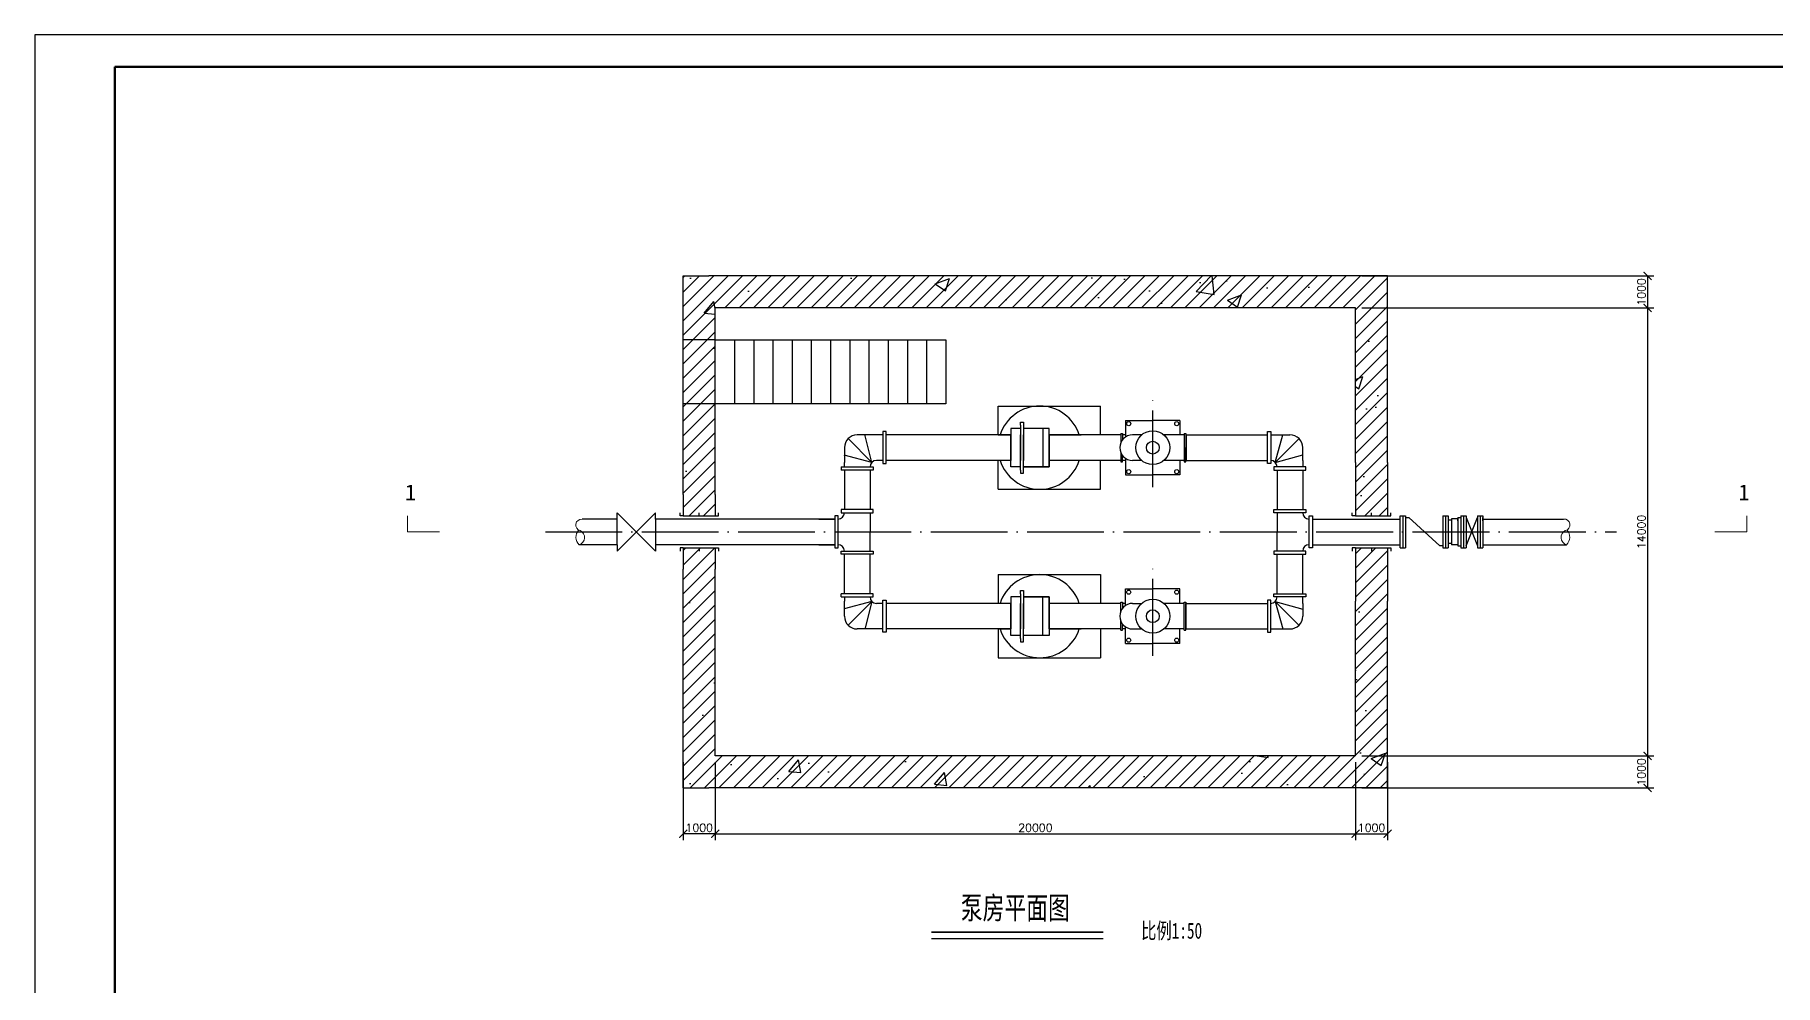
# Model space of a CAD drawing. Header units: millimetres. Extents: x 680 to 3830, y -1705 to 855.
# Drawn here: x 680 to 1224, y 558 to 855 of the extents above; entities that cross this region are included whole.
import ezdxf

# ---------------------------------------------------------------- set-up
doc = ezdxf.new("R2010")
doc.units = ezdxf.units.MM
doc.linetypes.add('ACAD_ISO04W100', pattern=[30, 24, -3, 0, -3])
doc.layers.add('法兰', color=7, linetype='Continuous', lineweight=50)
doc.styles.get("Standard").update_dxf_attribs({"font": 'txt', "bigfont": 'gbcbig.shx'})
doc.dimstyles.new('副本 ISO-25', dxfattribs={"dimtxt": 2.5, "dimasz": 2.5, "dimexe": 2, "dimexo": 2, "dimtad": 1, "dimlfac": 100, "dimtxsty": 'Standard', "dimblk": 'ARCHTICK', "dimcen": 2.5, "dimadec": 0, "dimazin": 0, "dimtfac": 1, "dimtmove": 0, "dimatfit": 3, "dimfxl": 1, "dimarcsym": 0})

# ---------------------------------------------------------------- blocks, each defined once
blk = doc.blocks.new('_ArchTick')
at = {"color": 0, "linetype": 'ByBlock', "const_width": 0.15}
blk.add_lwpolyline([(-0.5, -0.5), (0.5, 0.5)], dxfattribs=at)
blk = doc.blocks.new('*D3')
at = {"color": 0, "lineweight": -2, "transparency": 16777216}
for p, q in [((892.48, 627.74), (892.48, 603.41)), ((1092.48, 627.74), (1092.48, 603.41)), ((892.48, 605.41), (1092.48, 605.41))]:
    blk.add_line(p, q, dxfattribs=at)
at = {"layer": 'Defpoints', "color": 0, "transparency": 16777216}
for p in [(892.48, 629.74), (1092.48, 629.74), (1092.48, 605.41)]:
    blk.add_point(p, dxfattribs=at)
at = {"color": 0, "lineweight": -2, "transparency": 16777216, "xscale": 2.5, "yscale": 2.5, "zscale": 2.5, "rotation": 180}
blk.add_blockref('_ArchTick', (892.48, 605.41), dxfattribs=at)
at = {"color": 0, "lineweight": -2, "transparency": 16777216, "xscale": 2.5, "yscale": 2.5, "zscale": 2.5}
blk.add_blockref('_ArchTick', (1092.48, 605.41), dxfattribs=at)
at = {"color": 0, "transparency": 16777216, "insert": (992.48, 607.29), "char_height": 2.5, "attachment_point": 5}
blk.add_mtext('20000', dxfattribs=at)
blk = doc.blocks.new('*D4')
at = {"color": 0, "lineweight": -2, "transparency": 16777216}
for p, q in [((1092.48, 627.74), (1092.48, 603.41)), ((1102.48, 627.74), (1102.48, 603.41)), ((1092.48, 605.41), (1102.48, 605.41))]:
    blk.add_line(p, q, dxfattribs=at)
at = {"layer": 'Defpoints', "color": 0, "transparency": 16777216}
for p in [(1092.48, 629.74), (1102.48, 629.74), (1102.48, 605.41)]:
    blk.add_point(p, dxfattribs=at)
at = {"color": 0, "lineweight": -2, "transparency": 16777216, "xscale": 2.5, "yscale": 2.5, "zscale": 2.5, "rotation": 180}
blk.add_blockref('_ArchTick', (1092.48, 605.41), dxfattribs=at)
at = {"color": 0, "lineweight": -2, "transparency": 16777216, "xscale": 2.5, "yscale": 2.5, "zscale": 2.5}
blk.add_blockref('_ArchTick', (1102.48, 605.41), dxfattribs=at)
at = {"color": 0, "transparency": 16777216, "insert": (1097.48, 607.29), "char_height": 2.5, "attachment_point": 5}
blk.add_mtext('1000', dxfattribs=at)
blk = doc.blocks.new('*D5')
at = {"color": 0, "lineweight": -2, "transparency": 16777216}
for p, q in [((882.48, 627.74), (882.48, 603.41)), ((892.48, 627.74), (892.48, 603.41)), ((892.48, 605.41), (882.48, 605.41))]:
    blk.add_line(p, q, dxfattribs=at)
at = {"layer": 'Defpoints', "color": 0, "transparency": 16777216}
for p in [(882.48, 629.74), (892.48, 629.74), (882.48, 605.41)]:
    blk.add_point(p, dxfattribs=at)
at = {"color": 0, "lineweight": -2, "transparency": 16777216, "xscale": 2.5, "yscale": 2.5, "zscale": 2.5, "rotation": 180}
blk.add_blockref('_ArchTick', (882.48, 605.41), dxfattribs=at)
at = {"color": 0, "lineweight": -2, "transparency": 16777216, "xscale": 2.5, "yscale": 2.5, "zscale": 2.5}
blk.add_blockref('_ArchTick', (892.48, 605.41), dxfattribs=at)
at = {"color": 0, "transparency": 16777216, "insert": (887.48, 607.29), "char_height": 2.5, "attachment_point": 5}
blk.add_mtext('1000', dxfattribs=at)
blk = doc.blocks.new('*D6')
at = {"color": 0, "lineweight": -2, "transparency": 16777216}
for p, q in [((1094.48, 779.74), (1185.68, 779.74)), ((1183.68, 779.74), (1183.68, 769.74)), ((1094.48, 769.74), (1185.68, 769.74))]:
    blk.add_line(p, q, dxfattribs=at)
at = {"layer": 'Defpoints', "color": 0, "transparency": 16777216}
for p in [(1092.48, 779.74), (1092.48, 769.74), (1183.68, 769.74)]:
    blk.add_point(p, dxfattribs=at)
at = {"color": 0, "lineweight": -2, "transparency": 16777216, "xscale": 2.5, "yscale": 2.5, "zscale": 2.5}
for p, rotation in [((1183.68, 779.74), 90), ((1183.68, 769.74), 270)]:
    blk.add_blockref('_ArchTick', p, dxfattribs=dict(at, rotation=rotation))
at = {"color": 0, "transparency": 16777216, "insert": (1181.81, 774.74), "char_height": 2.5, "attachment_point": 5, "rotation": 90}
blk.add_mtext('1000', dxfattribs=at)
blk = doc.blocks.new('*D7')
at = {"color": 0, "lineweight": -2, "transparency": 16777216}
for p, q in [((1094.48, 769.74), (1185.68, 769.74)), ((1183.68, 769.74), (1183.68, 629.74)), ((1094.48, 629.74), (1185.68, 629.74))]:
    blk.add_line(p, q, dxfattribs=at)
at = {"layer": 'Defpoints', "color": 0, "transparency": 16777216}
for p in [(1092.48, 769.74), (1092.48, 629.74), (1183.68, 629.74)]:
    blk.add_point(p, dxfattribs=at)
at = {"color": 0, "lineweight": -2, "transparency": 16777216, "xscale": 2.5, "yscale": 2.5, "zscale": 2.5}
for p, rotation in [((1183.68, 769.74), 90), ((1183.68, 629.74), 270)]:
    blk.add_blockref('_ArchTick', p, dxfattribs=dict(at, rotation=rotation))
at = {"color": 0, "transparency": 16777216, "insert": (1181.81, 699.74), "char_height": 2.5, "attachment_point": 5, "rotation": 90}
blk.add_mtext('14000', dxfattribs=at)
blk = doc.blocks.new('*D8')
at = {"color": 0, "lineweight": -2, "transparency": 16777216}
for p, q in [((1094.48, 629.74), (1185.68, 629.74)), ((1183.68, 629.74), (1183.68, 619.74)), ((1094.48, 619.74), (1185.68, 619.74))]:
    blk.add_line(p, q, dxfattribs=at)
at = {"layer": 'Defpoints', "color": 0, "transparency": 16777216}
for p in [(1092.48, 629.74), (1092.48, 619.74), (1183.68, 619.74)]:
    blk.add_point(p, dxfattribs=at)
at = {"color": 0, "lineweight": -2, "transparency": 16777216, "xscale": 2.5, "yscale": 2.5, "zscale": 2.5}
for p, rotation in [((1183.68, 629.74), 90), ((1183.68, 619.74), 270)]:
    blk.add_blockref('_ArchTick', p, dxfattribs=dict(at, rotation=rotation))
at = {"color": 0, "transparency": 16777216, "insert": (1181.81, 624.74), "char_height": 2.5, "attachment_point": 5, "rotation": 90}
blk.add_mtext('1000', dxfattribs=at)

msp = doc.modelspace()

# ---------------------------------------------------------------- hatches: boundary and pattern name
h = msp.add_hatch()
h.set_pattern_fill('ANSI31', color=256, style=0)
h.paths.add_polyline_path([(892.47682, 739.73711), (882.47682, 739.73711), (882.47682, 711.40378), (882.47682, 704.73711), (892.47682, 704.73711), (892.47682, 711.40378)])
h.paths.add_polyline_path([(892.47682, 688.07044), (892.47682, 694.73711), (882.47682, 694.73711), (882.47682, 688.07044), (882.47682, 619.73711), (890.47682, 619.73711), (1102.47682, 619.73711), (1102.47682, 678.07044), (1102.47682, 694.73711), (1092.47682, 694.73711), (1092.47682, 678.07044), (1092.47682, 629.73711), (892.47682, 629.73711)])
h.paths.add_polyline_path([(892.47682, 759.73711), (882.47682, 759.73711), (882.47682, 751.73711), (882.47682, 739.73711), (892.47682, 739.73711)], flags=17)
h.paths.add_polyline_path([(892.47682, 769.73711), (1092.47682, 769.73711), (1092.47682, 721.40378), (1092.47682, 704.73711), (1102.47682, 704.73711), (1102.47682, 721.40378), (1102.47682, 779.73711), (890.47682, 779.73711), (882.47682, 779.73711), (882.47682, 759.73711), (892.47682, 759.73711)])
h.paths.add_polyline_path([(892.47682, 510.20485), (1036.08633, 510.20485), (1041.62902, 520.20485), (882.47682, 520.20485), (882.47682, 487.70107), (892.47682, 487.70107)])
h.paths.add_polyline_path([(1102.47682, 520.20485), (1041.62902, 520.20485), (1036.08633, 510.20485), (1092.47682, 510.20485), (1102.47682, 510.20485), (1102.47682, 512.00271)])
h.paths.add_polyline_path([(1102.47682, 510.20485), (1092.47682, 510.20485), (1092.47682, 497.3077), (1102.47682, 497.3077)])
h.paths.add_polyline_path([(1102.47682, 487.3077), (1092.47682, 487.3077), (1092.47682, 467.70107), (1102.47682, 467.70107)])
h.paths.add_polyline_path([(1102.47682, 467.70107), (1092.47682, 467.70107), (1092.47682, 413.06485), (1102.47682, 413.06485)])
h.paths.add_polyline_path([(978.82155, 400.20485), (976.82155, 400.20485), (892.47682, 400.20485), (892.47682, 408.06485), (882.47682, 408.06485), (882.47682, 400.20485), (882.47682, 390.20485), (1092.47682, 390.20485), (1102.47682, 390.20485), (1102.47682, 400.20485), (1092.47682, 400.20485)])
h.paths.add_polyline_path([(892.47682, 467.70107), (882.47682, 467.70107), (882.47682, 428.04271), (882.47682, 418.06485), (892.47682, 418.06485), (892.47682, 428.04271)])
h = msp.add_hatch()
h.set_pattern_fill('AR-CONC', color=256, scale=0.25, style=0)
h.paths.add_polyline_path([(892.47682, 510.20485), (1036.08633, 510.20485), (1041.62902, 520.20485), (882.47682, 520.20485), (882.47682, 487.70107), (892.47682, 487.70107)])
h.paths.add_polyline_path([(1102.47682, 520.20485), (1041.62902, 520.20485), (1036.08633, 510.20485), (1092.47682, 510.20485), (1102.47682, 510.20485), (1102.47682, 512.00271)])
h.paths.add_polyline_path([(1102.47682, 510.20485), (1092.47682, 510.20485), (1092.47682, 497.3077), (1102.47682, 497.3077)])
h.paths.add_polyline_path([(1102.47682, 487.3077), (1092.47682, 487.3077), (1092.47682, 467.70107), (1102.47682, 467.70107)])
h.paths.add_polyline_path([(1102.47682, 467.70107), (1092.47682, 467.70107), (1092.47682, 413.06485), (1102.47682, 413.06485)])
h.paths.add_polyline_path([(1102.47682, 413.06485), (1092.47682, 413.06485), (1092.47682, 400.20485), (1102.47682, 400.20485)])
h.paths.add_polyline_path([(1102.47682, 400.20485), (1092.47682, 400.20485), (978.82155, 400.20485), (976.82155, 400.20485), (892.47682, 400.20485), (892.47682, 408.06485), (882.47682, 408.06485), (882.47682, 400.20485), (882.47682, 390.20485), (1092.47682, 390.20485), (1102.47682, 390.20485)])
h.paths.add_polyline_path([(892.47682, 467.70107), (882.47682, 467.70107), (882.47682, 428.04271), (882.47682, 418.06485), (892.47682, 418.06485), (892.47682, 428.04271)])
h.paths.add_polyline_path([(892.47682, 739.73711), (882.47682, 739.73711), (882.47682, 711.40378), (882.47682, 704.73711), (892.47682, 704.73711), (892.47682, 711.40378)])
h.paths.add_polyline_path([(892.47682, 759.73711), (882.47682, 759.73711), (882.47682, 751.73711), (882.47682, 739.73711), (892.47682, 739.73711)], flags=17)
h.paths.add_polyline_path([(892.47682, 769.73711), (1092.47682, 769.73711), (1092.47682, 721.40378), (1092.47682, 704.73711), (1102.47682, 704.73711), (1102.47682, 721.40378), (1102.47682, 779.73711), (890.47682, 779.73711), (882.47682, 779.73711), (882.47682, 759.73711), (892.47682, 759.73711)])
h.paths.add_polyline_path([(1102.47682, 678.07044), (1102.47682, 694.73711), (1092.47682, 694.73711), (1092.47682, 678.07044), (1092.47682, 629.73711), (892.47682, 629.73711), (892.47682, 688.07044), (892.47682, 694.73711), (882.47682, 694.73711), (882.47682, 688.07044), (882.47682, 619.73711), (890.47682, 619.73711), (1102.47682, 619.73711)])

# ---------------------------------------------------------------- linework, layer by layer
at = {"lineweight": 25}
for p, q in [((679.90847, 855.08953), (679.90847, 261.08953)), ((1520.90847, 855.08953), (679.90847, 855.08953))]:
    msp.add_line(p, q, dxfattribs=at)
at = {"lineweight": 100}
for q in [(704.90847, 271.08953), (1510.90847, 845.08953)]:
    msp.add_line((704.90847, 845.08953), q, dxfattribs=at)
for p, q in [((882.47682, 759.73711), (882.47682, 779.73711)), ((882.47682, 779.73711), (890.47682, 779.73711)), ((1102.47682, 779.73711), (890.47682, 779.73711)), ((1102.47682, 721.40378), (1102.47682, 779.73711)), ((1092.47682, 769.73711), (892.47682, 769.73711)), ((892.47682, 711.40378), (892.47682, 769.73711)), ((1092.47682, 721.40378), (1092.47682, 769.73711)), ((882.47682, 751.73711), (882.47682, 759.73711)), ((892.47682, 759.73711), (882.47682, 759.73711)), ((892.47682, 759.73711), (964.47682, 759.73711)), ((898.47682, 759.73711), (898.47682, 739.73711)), ((904.47682, 759.73711), (904.47682, 739.73711)), ((910.47682, 759.73711), (910.47682, 739.73711)), ((916.47682, 759.73711), (916.47682, 739.73711)), ((922.47682, 759.73711), (922.47682, 739.73711)), ((928.47682, 759.73711), (928.47682, 739.73711)), ((934.47682, 759.73711), (934.47682, 739.73711)), ((940.47682, 759.73711), (940.47682, 739.73711)), ((946.47682, 759.73711), (946.47682, 739.73711)), ((952.47682, 759.73711), (952.47682, 739.73711)), ((958.47682, 759.73711), (958.47682, 739.73711)), ((964.47682, 759.73711), (964.47682, 739.73711)), ((1102.47682, 749.73711), (1102.47682, 759.73711)), ((882.47682, 711.40378), (882.47682, 751.73711)), ((892.47682, 739.73711), (882.47682, 739.73711)), ((964.47682, 739.73711), (892.47682, 739.73711)), ((980.82155, 739.07044), (1012.82155, 739.07044)), ((980.82155, 730.07044), (980.82155, 739.07044)), ((987.79155, 733.07044), (987.79155, 734.07044)), ((987.79155, 734.07044), (988.79155, 734.07044)), ((988.79155, 734.07044), (988.79155, 722.07044)), ((1012.82155, 730.07044), (1012.82155, 739.07044)), ((1020.64515, 734.57044), (1020.64515, 729.4111)), ((1020.64515, 734.57044), (1029.14515, 734.57044)), ((1037.64515, 734.57044), (1029.14515, 734.57044)), ((1037.64515, 734.57044), (1037.64515, 730.07044)), ((941.40734, 721.48466), (933.99312, 728.89887)), ((944.82155, 730.07044), (936.82155, 730.07044)), ((941.40734, 721.48466), (939.14775, 730.15321)), ((944.82155, 730.07044), (940.82155, 730.07044)), ((944.82155, 730.07044), (940.82155, 730.07044)), ((945.82155, 731.07044), (944.82155, 731.07044)), ((944.82155, 731.07044), (944.82155, 722.07044)), ((945.82155, 730.07044), (945.82155, 731.07044)), ((984.82155, 730.07044), (945.82155, 730.07044)), ((984.82155, 730.07044), (945.82155, 730.07044)), ((960.82155, 730.07044), (945.82155, 730.07044)), ((945.82155, 721.07044), (945.82155, 730.07044)), ((980.82155, 730.07044), (984.82155, 730.07044)), ((986.82155, 732.07044), (984.82155, 732.07044)), ((984.82155, 732.07044), (984.82155, 722.07044)), ((984.82155, 720.07044), (984.82155, 730.07044)), ((987.79155, 732.07044), (986.82155, 732.07044)), ((987.79155, 733.07044), (987.79155, 722.07044)), ((987.79155, 719.07044), (987.79155, 730.07044)), ((996.82155, 732.07044), (988.79155, 732.07044)), ((988.79155, 718.07044), (988.79155, 730.07044)), ((994.82155, 732.07044), (994.82155, 720.07044)), ((996.82155, 730.07044), (996.82155, 732.07044)), ((1019.14515, 730.07044), (996.82155, 730.07044)), ((996.82155, 730.07044), (1006.82155, 730.07044)), ((996.82155, 720.07044), (996.82155, 730.07044)), ((996.82155, 730.07044), (996.82155, 722.07044)), ((1019.14515, 730.07044), (1019.20515, 730.07044)), ((1019.14515, 730.07044), (1019.14515, 727.59031)), ((1019.20515, 730.47044), (1019.70515, 730.47044)), ((1019.20515, 730.47044), (1019.20515, 730.07044)), ((1019.20515, 730.07044), (1019.20515, 727.72888)), ((1019.70515, 730.47044), (1019.70515, 728.54843)), ((1020.64515, 730.07044), (1019.70515, 730.07044)), ((1025.66809, 730.07044), (1022.84515, 730.07044)), ((1032.92007, 730.07044), (1032.62222, 730.07044)), ((1037.64515, 730.07044), (1032.92007, 730.07044)), ((1038.98515, 730.07044), (1037.64515, 730.07044)), ((1038.98515, 730.47044), (1039.48515, 730.47044)), ((1038.98515, 730.47044), (1038.98515, 730.07044)), ((1038.98515, 730.07044), (1038.98515, 726.07044)), ((1039.48515, 730.47044), (1039.48515, 726.07044)), ((1039.48515, 730.07044), (1039.54515, 730.07044)), ((1039.48515, 730.07044), (1039.48515, 722.07044)), ((1039.54515, 730.07044), (1039.54515, 722.07044)), ((1039.54515, 730.07044), (1064.99713, 730.07044)), ((1064.99713, 730.07044), (1064.99713, 731.07044)), ((1064.99713, 731.07044), (1065.99713, 731.07044)), ((1064.99713, 721.07044), (1064.99713, 730.07044)), ((1065.99713, 731.07044), (1065.99713, 722.07044)), ((1065.99713, 730.07044), (1071.99713, 730.07044)), ((1065.99713, 730.07044), (1067.38267, 730.07044)), ((1067.41135, 721.48466), (1069.77193, 730.07044)), ((1067.41135, 721.48466), (1074.82556, 728.89887)), ((941.40734, 721.48466), (932.73879, 723.74425)), ((932.82155, 726.07044), (932.82155, 721.40378)), ((1019.14515, 724.55058), (1019.14515, 722.07044)), ((1019.20515, 724.41201), (1019.20515, 722.07044)), ((1019.70515, 721.67044), (1019.70515, 723.59246)), ((1038.98515, 726.07044), (1038.98515, 722.07044)), ((1039.48515, 721.67044), (1039.48515, 726.07044)), ((1067.41135, 721.48466), (1075.99713, 723.84525)), ((1075.99713, 722.07044), (1075.99713, 726.07044)), ((931.82155, 720.07044), (940.82155, 720.07044)), ((931.82155, 720.07044), (931.82155, 719.07044)), ((932.82155, 719.07044), (931.82155, 719.07044)), ((932.82155, 720.07044), (932.82155, 721.40378)), ((941.82155, 719.07044), (932.82155, 719.07044)), ((932.82155, 719.07044), (932.82155, 706.73711)), ((940.82155, 720.07044), (941.82155, 720.07044)), ((940.82155, 719.07044), (940.82155, 706.73711)), ((941.82155, 720.07044), (941.82155, 719.07044)), ((944.82155, 722.07044), (942.82155, 722.07044)), ((944.82155, 722.07044), (944.82155, 721.07044)), ((944.82155, 721.07044), (945.82155, 721.07044)), ((984.82155, 722.07044), (945.82155, 722.07044)), ((984.82155, 722.07044), (945.82155, 722.07044)), ((980.82155, 713.07044), (980.82155, 722.07044)), ((986.82155, 720.07044), (984.82155, 720.07044)), ((987.79155, 720.07044), (986.82155, 720.07044)), ((987.79155, 719.07044), (987.79155, 718.07044)), ((987.79155, 718.07044), (988.79155, 718.07044)), ((988.79155, 720.07044), (996.82155, 720.07044)), ((996.82155, 720.07044), (988.79155, 720.07044)), ((1019.14515, 722.07044), (996.82155, 722.07044)), ((996.82155, 722.07044), (996.82155, 720.07044)), ((1012.82155, 713.07044), (1012.82155, 722.07044)), ((1019.20515, 722.07044), (1019.14515, 722.07044)), ((1019.20515, 722.07044), (1019.20515, 721.67044)), ((1019.20515, 721.67044), (1019.70515, 721.67044)), ((1020.64515, 722.07044), (1019.70515, 722.07044)), ((1020.64515, 722.72979), (1020.64515, 717.57044)), ((1025.66809, 722.07044), (1022.84515, 722.07044)), ((1032.92007, 722.07044), (1032.62222, 722.07044)), ((1037.64515, 722.07044), (1032.92007, 722.07044)), ((1038.98515, 722.07044), (1037.64515, 722.07044)), ((1037.64515, 722.07044), (1037.64515, 717.57044)), ((1038.98515, 722.07044), (1038.98515, 721.67044)), ((1038.98515, 721.67044), (1039.48515, 721.67044)), ((1039.54515, 722.07044), (1039.48515, 722.07044)), ((1039.54515, 722.07044), (1064.99713, 722.07044)), ((1065.99713, 721.07044), (1064.99713, 721.07044)), ((1065.99713, 722.07044), (1065.99713, 721.07044)), ((1067.99713, 720.07044), (1066.99713, 720.07044)), ((1066.99713, 720.07044), (1066.99713, 719.07044)), ((1066.99713, 719.07044), (1075.99713, 719.07044)), ((1076.99713, 720.07044), (1067.99713, 720.07044)), ((1067.99713, 719.07044), (1067.99713, 706.73711)), ((1075.99713, 722.07044), (1075.99713, 720.07044)), ((1075.99713, 719.07044), (1076.99713, 719.07044)), ((1075.99713, 719.07044), (1075.99713, 706.73711)), ((1076.99713, 719.07044), (1076.99713, 720.07044)), ((1092.47682, 721.40378), (1092.47682, 704.73711)), ((1102.47682, 721.40378), (1102.47682, 704.73711)), ((980.82155, 713.07044), (1012.82155, 713.07044)), ((1020.64515, 717.57044), (1029.14515, 717.57044)), ((1037.64515, 717.57044), (1029.14515, 717.57044)), ((882.47682, 711.40378), (882.47682, 706.38649)), ((882.47682, 711.40378), (882.47682, 706.38649)), ((882.47682, 711.40378), (882.47682, 704.73711)), ((892.47682, 711.40378), (892.47682, 704.73711)), ((861.83123, 703.73711), (850.87848, 703.73711)), ((924.82155, 703.73711), (873.83123, 703.73711)), ((881.47682, 704.73711), (881.47682, 705.73711)), ((882.47682, 704.73711), (881.47682, 704.73711)), ((882.47682, 704.73711), (892.47682, 704.73711)), ((887.47682, 704.73711), (887.47682, 705.73711)), ((892.47682, 704.73711), (893.47682, 704.73711)), ((893.47682, 704.73711), (893.47682, 705.73711)), ((929.82155, 703.73711), (902.34187, 703.73711)), ((924.82155, 703.73711), (929.82155, 703.73711)), ((930.82155, 704.73711), (929.82155, 704.73711)), ((929.82155, 704.73711), (929.82155, 695.73711)), ((930.82155, 703.73711), (930.82155, 704.73711)), ((930.82155, 694.73711), (930.82155, 703.73711)), ((932.82155, 706.73711), (931.82155, 706.73711)), ((931.82155, 706.73711), (931.82155, 705.73711)), ((931.82155, 705.73711), (932.82155, 705.73711)), ((941.82155, 706.73711), (932.82155, 706.73711)), ((932.82155, 705.73711), (940.82155, 705.73711)), ((940.82155, 705.73711), (940.82155, 699.73711)), ((940.82155, 705.73711), (941.82155, 705.73711)), ((941.82155, 705.73711), (941.82155, 706.73711)), ((1066.99713, 705.73711), (1066.99713, 706.73711)), ((1066.99713, 706.73711), (1075.99713, 706.73711)), ((1067.99713, 705.73711), (1066.99713, 705.73711)), ((1075.99713, 705.73711), (1067.99713, 705.73711)), ((1067.99713, 705.73711), (1067.99713, 699.73711)), ((1075.99713, 706.73711), (1076.99713, 706.73711)), ((1076.99713, 705.73711), (1075.99713, 705.73711)), ((1076.99713, 706.73711), (1076.99713, 705.73711)), ((1077.99713, 703.73711), (1077.99713, 704.73711)), ((1077.99713, 704.73711), (1078.99713, 704.73711)), ((1077.99713, 694.73711), (1077.99713, 703.73711)), ((1078.99713, 704.73711), (1078.99713, 695.73711)), ((1078.99713, 703.73711), (1106.47682, 703.73711)), ((1091.47682, 704.73711), (1091.47682, 705.73711)), ((1092.47682, 704.73711), (1091.47682, 704.73711)), ((1092.47682, 704.73711), (1102.47682, 704.73711)), ((1097.47682, 704.73711), (1097.47682, 705.73711)), ((1102.47682, 704.73711), (1103.47682, 704.73711)), ((1103.47682, 704.73711), (1103.47682, 705.73711)), ((1106.47682, 704.72538), (1108.09408, 704.72538)), ((1106.47682, 694.74884), (1106.47682, 704.72538)), ((1108.09408, 704.2181), (1109.09408, 704.2181)), ((1109.09408, 704.2181), (1118.80782, 695.35427)), ((1119.80782, 704.72538), (1121.42509, 704.72538)), ((1121.42509, 704.2181), (1121.42509, 695.3497)), ((1122.42509, 703.4181), (1121.42509, 703.4181)), ((1121.42509, 702.8181), (1121.42509, 696.7497)), ((1124.42509, 703.8181), (1122.42509, 703.8181)), ((1122.42509, 703.8181), (1122.42509, 695.7497)), ((1124.42509, 704.2181), (1124.42509, 695.3497)), ((1124.42509, 704.2181), (1125.42509, 704.2181)), ((1124.42509, 703.2181), (1124.42509, 703.8181)), ((1125.42509, 704.72538), (1127.04236, 704.72538)), ((1130.61048, 704.72538), (1132.22775, 704.72538)), ((1132.22775, 703.74884), (1157.44862, 703.74884)), ((940.82155, 693.73711), (940.82155, 699.73711)), ((1067.99713, 693.73711), (1067.99713, 699.73711)), ((1122.42509, 696.1497), (1121.42509, 696.1497)), ((861.83123, 695.73711), (849.95613, 695.73711)), ((924.82155, 695.73711), (873.83123, 695.73711)), ((882.47682, 694.73711), (881.47682, 694.73711)), ((881.47682, 694.73711), (881.47682, 693.73711)), ((882.47682, 694.73711), (892.47682, 694.73711)), ((882.47682, 694.73711), (882.47682, 688.07044)), ((887.47682, 694.73711), (887.47682, 693.73711)), ((892.47682, 694.73711), (893.47682, 694.73711)), ((892.47682, 694.73711), (892.47682, 688.07044)), ((893.47682, 694.73711), (893.47682, 693.73711)), ((929.82155, 695.73711), (902.34187, 695.73711)), ((924.82155, 695.73711), (929.82155, 695.73711)), ((929.82155, 695.73711), (929.82155, 694.73711)), ((929.82155, 694.73711), (930.82155, 694.73711)), ((931.82155, 692.73711), (931.82155, 693.73711)), ((931.82155, 693.73711), (932.82155, 693.73711)), ((932.82155, 692.73711), (931.82155, 692.73711)), ((932.82155, 693.73711), (940.82155, 693.73711)), ((932.82155, 680.40378), (932.82155, 692.73711)), ((941.82155, 692.73711), (932.82155, 692.73711)), ((940.82155, 693.73711), (941.82155, 693.73711)), ((940.82155, 680.40378), (940.82155, 692.73711)), ((941.82155, 693.73711), (941.82155, 692.73711)), ((1067.99713, 693.73711), (1066.99713, 693.73711)), ((1066.99713, 693.73711), (1066.99713, 692.73711)), ((1066.99713, 692.73711), (1075.99713, 692.73711)), ((1075.99713, 693.73711), (1067.99713, 693.73711)), ((1067.99713, 680.40378), (1067.99713, 692.73711)), ((1076.99713, 693.73711), (1075.99713, 693.73711)), ((1075.99713, 680.40378), (1075.99713, 692.73711)), ((1075.99713, 692.73711), (1076.99713, 692.73711)), ((1076.99713, 692.73711), (1076.99713, 693.73711)), ((1078.99713, 694.73711), (1077.99713, 694.73711)), ((1078.99713, 695.73711), (1106.47682, 695.73711)), ((1078.99713, 695.73711), (1078.99713, 694.73711)), ((1092.47682, 694.73711), (1091.47682, 694.73711)), ((1091.47682, 694.73711), (1091.47682, 693.73711)), ((1092.47682, 694.73711), (1102.47682, 694.73711)), ((1092.47682, 694.73711), (1092.47682, 678.07044)), ((1097.47682, 694.73711), (1097.47682, 693.73711)), ((1102.47682, 694.73711), (1103.47682, 694.73711)), ((1102.47682, 694.73711), (1102.47682, 678.07044)), ((1103.47682, 694.73711), (1103.47682, 693.73711)), ((1106.47682, 694.74884), (1108.09408, 694.74884)), ((1119.80782, 695.35427), (1118.80782, 695.35427)), ((1119.80782, 694.74678), (1121.42509, 694.74658)), ((1124.42509, 695.7497), (1122.42509, 695.7497)), ((1124.42509, 695.3497), (1125.42509, 695.3497)), ((1125.42509, 694.74597), (1127.04236, 694.74597)), ((1130.61048, 694.74534), (1132.22775, 694.74514)), ((1132.22775, 695.74884), (1158.37096, 695.74884)), ((882.47682, 619.73711), (882.47682, 688.07044)), ((892.47682, 629.73711), (892.47682, 688.07044)), ((980.82155, 686.40378), (980.82155, 677.40378)), ((980.82155, 686.40378), (1012.82155, 686.40378)), ((1012.82155, 686.40378), (1012.82155, 677.40378)), ((932.82155, 680.40378), (931.82155, 680.40378)), ((931.82155, 679.40378), (931.82155, 680.40378)), ((941.82155, 680.40378), (932.82155, 680.40378)), ((941.82155, 679.40378), (941.82155, 680.40378)), ((987.79155, 680.40378), (987.79155, 681.40378)), ((987.79155, 681.40378), (988.79155, 681.40378)), ((987.79155, 680.40378), (987.79155, 669.40378)), ((988.79155, 681.40378), (988.79155, 669.40378)), ((1020.64515, 681.90378), (1029.14515, 681.90378)), ((1020.64515, 676.74444), (1020.64515, 681.90378)), ((1037.64515, 681.90378), (1029.14515, 681.90378)), ((1037.64515, 677.40378), (1037.64515, 681.90378)), ((1066.99713, 679.40378), (1066.99713, 680.40378)), ((1066.99713, 680.40378), (1075.99713, 680.40378)), ((1075.99713, 680.40378), (1076.99713, 680.40378)), ((1076.99713, 680.40378), (1076.99713, 679.40378)), ((931.82155, 679.40378), (940.82155, 679.40378)), ((941.40734, 677.98956), (932.73879, 675.72997)), ((932.82155, 679.40378), (932.82155, 678.07044)), ((932.82155, 673.40378), (932.82155, 678.07044)), ((941.40734, 677.98956), (933.99312, 670.57535)), ((941.40734, 677.98956), (939.14775, 669.32101)), ((940.82155, 679.40378), (941.82155, 679.40378)), ((944.82155, 677.40378), (942.82155, 677.40378)), ((944.82155, 677.40378), (944.82155, 678.40378)), ((944.82155, 678.40378), (945.82155, 678.40378)), ((944.82155, 668.40378), (944.82155, 677.40378)), ((945.82155, 678.40378), (945.82155, 669.40378)), ((984.82155, 677.40378), (945.82155, 677.40378)), ((984.82155, 677.40378), (945.82155, 677.40378)), ((986.82155, 679.40378), (984.82155, 679.40378)), ((984.82155, 679.40378), (984.82155, 669.40378)), ((984.82155, 667.40378), (984.82155, 677.40378)), ((987.79155, 679.40378), (986.82155, 679.40378)), ((987.79155, 666.40378), (987.79155, 677.40378)), ((988.79155, 679.40378), (996.82155, 679.40378)), ((996.82155, 679.40378), (988.79155, 679.40378)), ((988.79155, 665.40378), (988.79155, 677.40378)), ((994.82155, 667.40378), (994.82155, 679.40378)), ((996.82155, 679.40378), (996.82155, 669.40378)), ((996.82155, 677.40378), (996.82155, 679.40378)), ((1019.14515, 677.40378), (996.82155, 677.40378)), ((996.82155, 669.40378), (996.82155, 677.40378)), ((1019.20515, 677.40378), (1018.84515, 677.40378)), ((1019.20515, 677.40378), (1019.14515, 677.40378)), ((1019.14515, 674.92365), (1019.14515, 677.40378)), ((1019.20515, 677.40378), (1019.20515, 677.80378)), ((1019.20515, 677.80378), (1019.70515, 677.80378)), ((1019.20515, 675.06221), (1019.20515, 677.40378)), ((1019.70515, 677.80378), (1019.70515, 675.88176)), ((1020.64515, 677.40378), (1019.70515, 677.40378)), ((1022.84515, 677.40378), (1025.66809, 677.40378)), ((1032.92007, 677.40378), (1032.62222, 677.40378)), ((1037.64515, 677.40378), (1032.92007, 677.40378)), ((1038.98515, 677.40378), (1037.64515, 677.40378)), ((1038.98515, 677.40378), (1038.98515, 677.80378)), ((1038.98515, 677.80378), (1039.48515, 677.80378)), ((1038.98515, 673.40378), (1038.98515, 677.40378)), ((1039.48515, 677.80378), (1039.48515, 673.40378)), ((1039.48515, 669.40378), (1039.48515, 677.40378)), ((1039.54515, 677.40378), (1039.48515, 677.40378)), ((1039.54515, 669.40378), (1039.54515, 677.40378)), ((1039.54515, 677.40378), (1064.99713, 677.40378)), ((1065.99713, 678.40378), (1064.99713, 678.40378)), ((1064.99713, 678.40378), (1064.99713, 669.40378)), ((1065.99713, 677.40378), (1065.99713, 678.40378)), ((1065.99713, 668.40378), (1065.99713, 677.40378)), ((1067.99713, 679.40378), (1066.99713, 679.40378)), ((1067.40752, 677.99671), (1074.82044, 670.5812)), ((1067.40752, 677.99671), (1069.7666, 669.41051)), ((1067.40752, 677.99671), (1075.9929, 675.63462)), ((1076.99713, 679.40378), (1067.99713, 679.40378)), ((1075.99713, 677.40378), (1075.99713, 679.40378)), ((1075.99713, 677.40378), (1075.99713, 673.40378)), ((1092.47682, 629.73711), (1092.47682, 678.07044)), ((1102.47682, 619.73711), (1102.47682, 678.07044)), ((944.82155, 669.40378), (936.82155, 669.40378)), ((944.82155, 669.40378), (940.82155, 669.40378)), ((944.82155, 669.40378), (940.82155, 669.40378)), ((984.82155, 669.40378), (945.82155, 669.40378)), ((984.82155, 669.40378), (945.82155, 669.40378)), ((960.82155, 669.40378), (945.82155, 669.40378)), ((945.82155, 669.40378), (945.82155, 668.40378)), ((980.82155, 669.40378), (984.82155, 669.40378)), ((980.82155, 669.40378), (980.82155, 660.40378)), ((1019.14515, 669.40378), (996.82155, 669.40378)), ((996.82155, 669.40378), (1006.82155, 669.40378)), ((996.82155, 669.40378), (996.82155, 667.40378)), ((1012.82155, 669.40378), (1012.82155, 660.40378)), ((1019.20515, 669.40378), (1018.84515, 669.40378)), ((1019.14515, 669.40378), (1019.14515, 671.88391)), ((1019.14515, 669.40378), (1019.20515, 669.40378)), ((1019.20515, 669.40378), (1019.20515, 671.74534)), ((1019.20515, 669.00378), (1019.20515, 669.40378)), ((1019.20515, 669.00378), (1019.70515, 669.00378)), ((1019.70515, 669.00378), (1019.70515, 670.92579)), ((1020.64515, 669.40378), (1019.70515, 669.40378)), ((1020.64515, 664.90378), (1020.64515, 670.06312)), ((1022.84515, 669.40378), (1025.66809, 669.40378)), ((1032.92007, 669.40378), (1032.62222, 669.40378)), ((1037.64515, 669.40378), (1032.92007, 669.40378)), ((1037.64515, 664.90378), (1037.64515, 669.40378)), ((1038.98515, 669.40378), (1037.64515, 669.40378)), ((1038.98515, 669.40378), (1038.98515, 673.40378)), ((1038.98515, 669.00378), (1038.98515, 669.40378)), ((1038.98515, 669.00378), (1039.48515, 669.00378)), ((1039.48515, 669.00378), (1039.48515, 673.40378)), ((1039.48515, 669.40378), (1039.54515, 669.40378)), ((1039.54515, 669.40378), (1064.99713, 669.40378)), ((1064.99713, 669.40378), (1064.99713, 668.40378)), ((1065.99713, 669.40378), (1067.38267, 669.40378)), ((1065.99713, 669.40378), (1071.99713, 669.40378)), ((945.82155, 668.40378), (944.82155, 668.40378)), ((986.82155, 667.40378), (984.82155, 667.40378)), ((987.79155, 667.40378), (986.82155, 667.40378)), ((987.79155, 666.40378), (987.79155, 665.40378)), ((987.79155, 665.40378), (988.79155, 665.40378)), ((996.82155, 667.40378), (988.79155, 667.40378)), ((1020.64515, 664.90378), (1029.14515, 664.90378)), ((1037.64515, 664.90378), (1029.14515, 664.90378)), ((1064.99713, 668.40378), (1065.99713, 668.40378)), ((980.82155, 660.40378), (1012.82155, 660.40378)), ((882.47682, 639.73711), (882.47682, 647.73711)), ((1092.47682, 629.73711), (892.47682, 629.73711)), ((882.47682, 619.73711), (890.47682, 619.73711)), ((1102.47682, 619.73711), (890.47682, 619.73711)), ((960.033, 572.65642), (1013.69025, 572.65642))]:
    msp.add_line(p, q)
at = {"linetype": 'ACAD_ISO04W100'}
for p, q in [((1029.14515, 713.72068), (1029.14515, 742.00511)), ((839.40306, 699.73711), (1173.97976, 699.73711)), ((1029.14515, 661.05401), (1029.14515, 689.33844))]:
    msp.add_line(p, q, dxfattribs=at)
at = {"lineweight": 0}
for p, q in [((796.36832, 699.73711), (796.36832, 704.73711)), ((1214.70092, 699.73711), (1214.70092, 704.73711)), ((1214.70092, 699.73711), (1214.70092, 704.73711)), ((796.36832, 699.73711), (806.36832, 699.73711)), ((1214.70092, 699.73711), (1204.70092, 699.73711)), ((1214.70092, 699.73711), (1204.70092, 699.73711))]:
    msp.add_line(p, q, dxfattribs=at)
at = {"color": 1}
for p, q in [((861.83123, 703.73711), (861.83123, 705.73711)), ((873.83123, 705.73711), (861.83123, 693.73711)), ((861.83123, 705.73711), (873.83123, 693.73711)), ((861.83123, 695.73711), (861.83123, 703.73711)), ((873.83123, 703.73711), (873.83123, 705.73711)), ((873.83123, 703.73711), (873.83123, 693.73711)), ((861.83123, 695.73711), (861.83123, 693.73711))]:
    msp.add_line(p, q, dxfattribs=at)
at = {"color": 7}
for p, q in [((1132.22775, 704.72538), (1132.22775, 694.74514)), ((1132.22775, 703.24884), (1132.22775, 704.24884)), ((1132.22775, 704.24884), (1132.22775, 695.24538)), ((1132.22775, 695.24538), (1132.22775, 694.74514))]:
    msp.add_line(p, q, dxfattribs=at)
at = {"lineweight": 35}
msp.add_line((960.033, 574.65642), (1013.69025, 574.65642), dxfattribs=at)
for centre, radius in [((1021.64515, 733.57044), 0.64), ((1036.64515, 733.57044), 0.64), ((1029.14515, 726.07044), 5.3), ((1029.14515, 726.07044), 2), ((1021.64515, 718.57044), 0.64), ((1036.64515, 718.57044), 0.64), ((1021.64515, 680.90378), 0.64), ((1036.64515, 680.90378), 0.64), ((1029.14515, 673.40378), 5.3), ((1029.14515, 673.40378), 2), ((1021.64515, 665.90378), 0.64), ((1036.64515, 665.90378), 0.64)]:
    msp.add_circle(centre, radius)
for centre, radius, start, end in [((993.82155, 726.07044), 13, 17.9202131, 162.0797869), ((936.82155, 726.07044), 4, 90, 180), ((1022.84515, 726.07044), 4, 90, 270), ((1071.99713, 726.07044), 4, 0, 90), ((942.82155, 720.07044), 2, 90, 180), ((993.82155, 726.07044), 13, 197.9202131, 342.0797869), ((1065.99713, 720.07044), 2, 0, 90), ((930.82155, 705.73711), 2, 270, 0), ((1077.99713, 705.73711), 2, 180, 270), ((930.82155, 693.73711), 2, 0, 90), ((1077.99713, 693.73711), 2, 90, 180), ((993.82155, 673.40378), 13, 17.9202131, 162.0797869), ((942.82155, 679.40378), 2, 180, 270), ((1022.84515, 673.40378), 4, 90, 270), ((1065.99713, 679.40378), 2, 270, 0), ((936.82155, 673.40378), 4, 180, 270), ((993.82155, 673.40378), 13, 197.9202131, 342.0797869), ((1071.99713, 673.40378), 4, 270, 0)]:
    msp.add_arc(centre, radius, start, end)
at = {"lineweight": 0}
for centre, radius, start, end in [((850.71687, 701.92315), 1.82114, 84.9089109, 257.009705), ((1157.61022, 701.93488), 1.82114, 282.990295, 95.0910891), ((852.25214, 698.11514), 3.30555, 137.6134, 226.0054018), ((849.28273, 698.01049), 2.37102, 286.4999627, 64.3921867), ((1159.04437, 698.02222), 2.37102, 115.6078133, 253.5000373), ((1156.07496, 698.12687), 3.30555, 313.9945982, 42.3866)]:
    msp.add_arc(centre, radius, start, end, dxfattribs=at)
at = {"layer": '法兰', "color": 7, "lineweight": 25}
for p, q in [((1107.28545, 704.72538), (1107.28545, 694.74884)), ((1108.09408, 704.72538), (1108.09408, 694.74884)), ((1119.80782, 704.72538), (1119.80782, 694.74678)), ((1120.61645, 704.72538), (1120.61645, 694.74668)), ((1121.42509, 704.72538), (1121.42509, 694.74658)), ((1125.42509, 704.72538), (1125.42509, 694.74597)), ((1126.23372, 704.72538), (1126.23372, 694.74587)), ((1127.04236, 704.72538), (1127.04236, 694.74578)), ((1130.61048, 704.72538), (1130.61048, 694.74534)), ((1131.41911, 704.72538), (1131.41911, 694.74524))]:
    msp.add_line(p, q, dxfattribs=at)
at = {"layer": '法兰', "color": 7, "linetype": 'Continuous', "lineweight": 25, "ltscale": 0.2}
for p, q in [((1127.04236, 704.2181), (1130.61048, 695.35427)), ((1127.04236, 695.35427), (1130.61048, 704.2181))]:
    msp.add_line(p, q, dxfattribs=at)

# ---------------------------------------------------------------- texts
at = {"lineweight": 0}
for s, insert, char_height, width, attachment_point in [('{\\f@FangSong|b0|i0|c134|p49;1}', (795.57108, 714.58846), 5, 17.8180302, 1), ('{\\f@FangSong|b0|i0|c134|p49;1}', (1215.49816, 714.58846), 5, 17.8180302, 3), ('{\\fFangSong|b0|i0|c134|p49;\\W0.714;泵房平面图}', (986.21082, 585.76013), 7, 137.633324, 2), ('{\\fFangSong|b0|i0|c134|p49;\\W0.7;比例1:50}', (1035.03707, 577.62639), 5, 71.4710048, 2)]:
    msp.add_mtext(s, dxfattribs=dict(at, insert=insert, char_height=char_height, width=width, attachment_point=attachment_point))

# ---------------------------------------------------------------- dimensions: what is measured, and where the dimension line sits
for base, p1, p2, picture, middle in [((1183.68206, 769.73711), (1092.47682, 779.73711), (1092.47682, 769.73711), '*D6', (1181.80706, 774.73711)), ((1183.68206, 629.73711), (1092.47682, 769.73711), (1092.47682, 629.73711), '*D7', (1181.80706, 699.73711)), ((1183.68206, 619.73711), (1092.47682, 629.73711), (1092.47682, 619.73711), '*D8', (1181.80706, 624.73711))]:
    dim = msp.add_linear_dim(base=base, p1=p1, p2=p2, angle=90, dimstyle='副本 ISO-25')
    dim.commit()
    dim.dimension.update_dxf_attribs({"geometry": picture, "text_midpoint": middle})
for base, p1, p2, picture, middle in [((882.47682, 605.41413), (892.47682, 629.73711), (882.47682, 629.73711), '*D5', (887.47682, 607.28913)), ((1092.47682, 605.41413), (892.47682, 629.73711), (1092.47682, 629.73711), '*D3', (992.47682, 607.28913)), ((1102.47682, 605.41413), (1092.47682, 629.73711), (1102.47682, 629.73711), '*D4', (1097.47682, 607.28913))]:
    dim = msp.add_linear_dim(base=base, p1=p1, p2=p2, dimstyle='副本 ISO-25')
    dim.commit()
    dim.dimension.update_dxf_attribs({"geometry": picture, "text_midpoint": middle})

doc.saveas('drawing.dxf')
